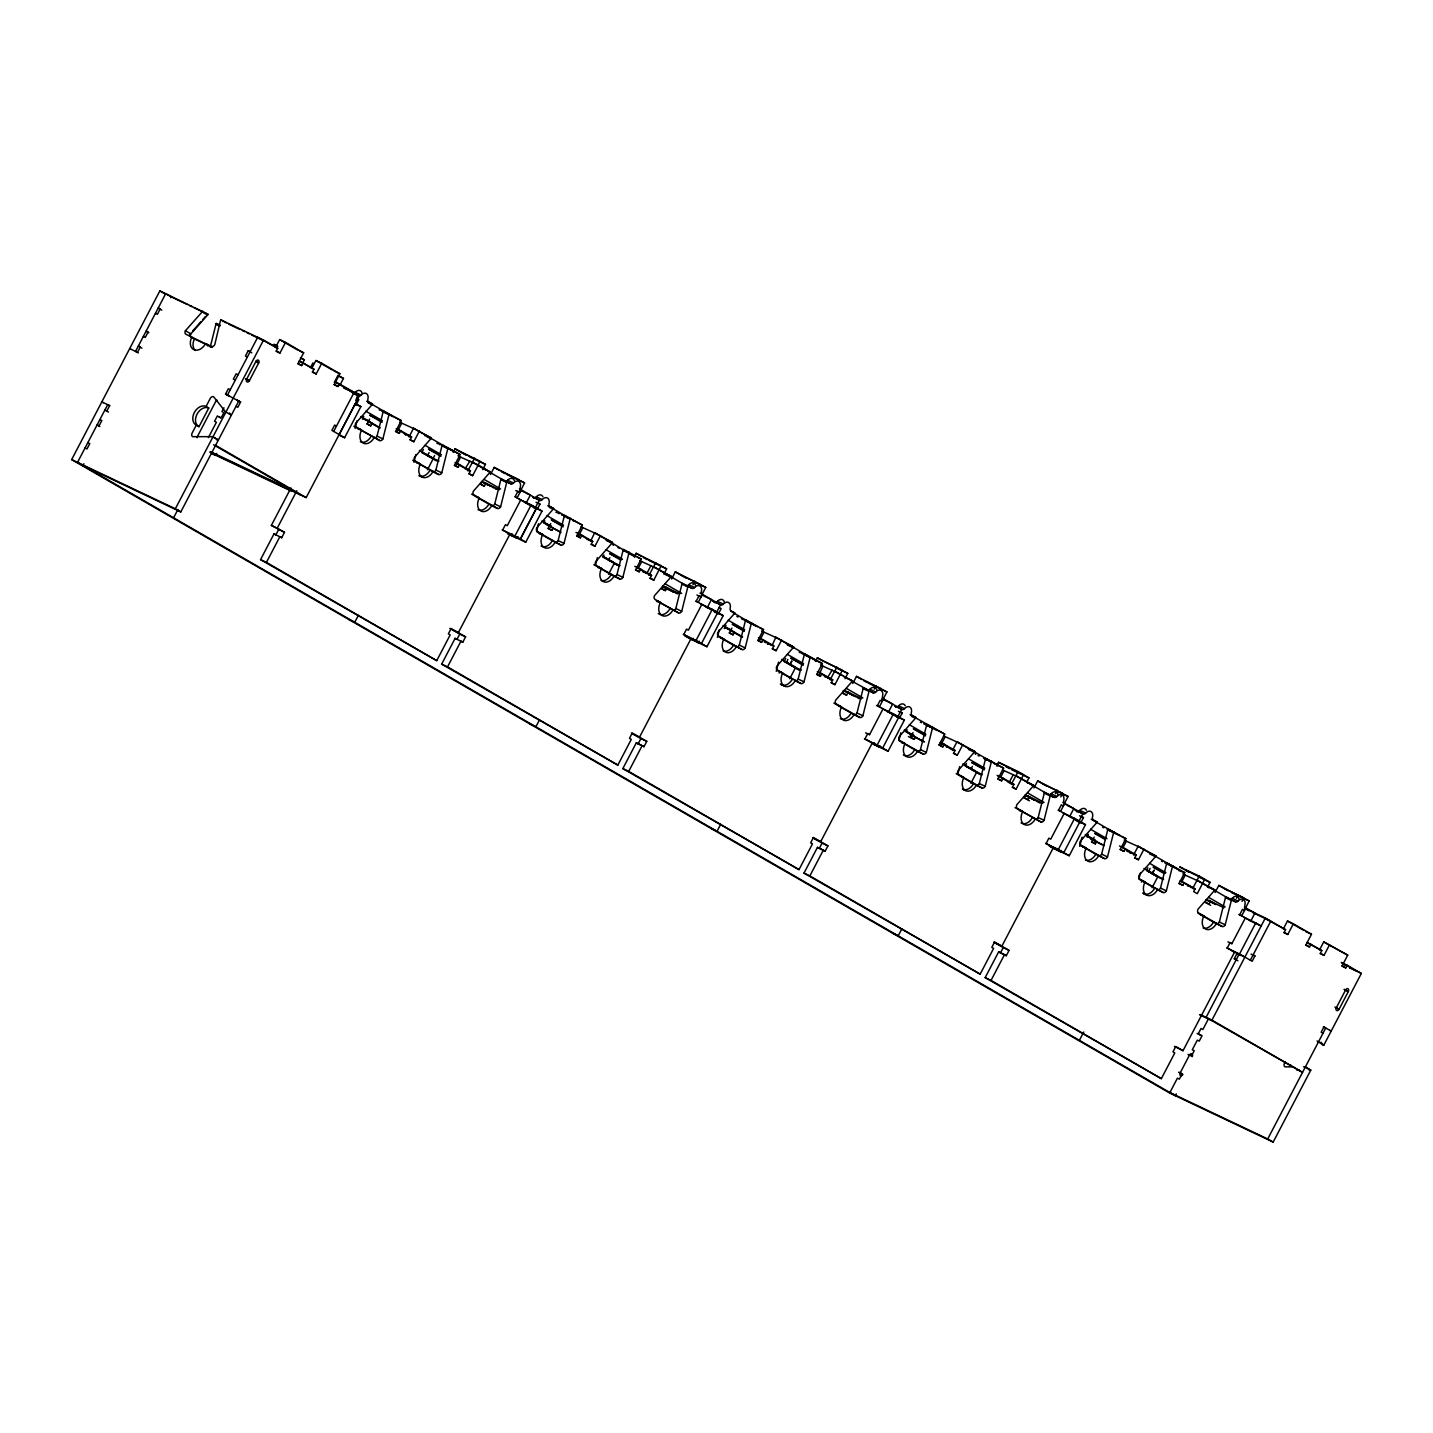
<?xml version="1.0" encoding="UTF-8"?>
<svg xmlns="http://www.w3.org/2000/svg" width="1433" height="1433" viewBox="0 0 1433 1433"><rect width="100%" height="100%" fill="white"/><g stroke="black" fill="none" stroke-linecap="round" stroke-linejoin="round"><path stroke-width="1.5" d="M210.221 347.108L215.935 324.252A3.009 2.096 -64.6 0 1 216.258 323.446L220.18 325.291M355.115 428.342L357.032 420.729M374.819 437.925A3.009 2.096 -64.6 0 0 377.04 436.116L383.13 411.737A3.009 2.096 -64.6 0 1 383.453 410.931L401.276 420.621L395.723 431.261L399.341 433.357L400.738 430.688L396.816 428.843M353.897 426.246L379.691 440.522A3.009 2.096 -64.6 0 0 382.898 438.91L389.006 414.531A3.009 2.096 -64.6 0 1 389.328 413.725M413.976 462.286L415.875 454.673M412.74 460.19L432.676 471.69A3.009 2.096 -64.6 0 0 435.883 470.06L441.991 445.681A3.009 2.096 -64.6 0 1 442.313 444.875L460.136 454.566L454.566 465.223L458.184 467.301L459.581 464.65L455.676 462.787M432.676 471.69L438.552 474.466A3.009 2.096 -64.6 0 0 441.758 472.854L447.848 448.475A3.009 2.096 -64.6 0 1 448.171 447.669M471.6 494.134L491.519 505.634A3.009 2.096 -64.6 0 0 494.725 504.022L500.834 479.643A3.009 2.096 -64.6 0 1 501.156 478.837L510.847 483.817A3.009 2.096 -64.6 0 0 513.48 483.028A6.019 4.174 -64.6 0 1 518.764 481.452A6.019 4.174 -64.6 0 1 520.322 486.969A3.009 2.096 -64.6 0 0 521.093 489.728M491.519 505.634L497.394 508.41A3.009 2.096 -64.6 0 0 500.601 506.798L506.709 482.419A3.009 2.096 -64.6 0 1 507.031 481.613M536.605 531.303L538.521 523.69M536.82 531.768L554.947 542.211A3.009 2.096 -64.6 0 0 558.136 540.599L564.244 516.22A3.009 2.096 -64.6 0 1 564.566 515.414L582.389 525.105L576.818 535.745L580.455 537.841L581.834 535.172L575.976 532.395M554.947 542.211L560.805 545.006A3.009 2.096 -64.6 0 0 564.011 543.394L570.119 518.997A3.009 2.096 -64.6 0 1 570.441 518.191M595.465 565.247L597.364 557.634M593.853 564.674L613.79 576.173A3.009 2.096 -64.6 0 0 616.996 574.543L623.104 550.165A3.009 2.096 -64.6 0 1 623.427 549.358L641.25 559.049L635.679 569.707L639.297 571.785L640.694 569.134L634.819 566.34M613.79 576.173L619.665 578.95A3.009 2.096 -64.6 0 0 622.853 577.338L628.962 552.959A3.009 2.096 -64.6 0 1 629.284 552.153M672.811 610.207A3.009 2.096 -64.6 0 0 675.839 608.506L681.947 584.127A3.009 2.096 -64.6 0 1 682.269 583.321L691.96 588.3A3.009 2.096 -64.6 0 0 694.593 587.512A6.019 4.174 -64.6 0 1 699.859 585.936A6.019 4.174 -64.6 0 1 701.418 591.453A3.009 2.096 -64.6 0 0 702.206 594.211M656.332 600.714L678.508 612.894A3.009 2.096 -64.6 0 0 681.714 611.282L687.822 586.903A3.009 2.096 -64.6 0 1 688.145 586.097M717.396 637.345L719.312 629.714M717.987 636.288L736.114 646.731A3.009 2.096 -64.6 0 0 739.303 645.119L745.411 620.74A3.009 2.096 -64.6 0 1 745.733 619.934L763.556 629.606L757.985 640.264L761.622 642.36L763.001 639.691L759.096 637.828M738.067 647.662L741.972 649.507A3.009 2.096 -64.6 0 0 745.178 647.895L751.286 623.516A3.009 2.096 -64.6 0 1 751.609 622.71M776.256 671.289L778.531 662.136M810.451 656.654A3.009 2.096 -64.6 0 0 810.129 657.46L804.02 681.839A3.009 2.096 -64.6 0 1 800.832 683.469L794.957 680.675A3.009 2.096 -64.6 0 0 798.163 679.063L804.271 654.684A3.009 2.096 -64.6 0 1 804.594 653.878L822.417 663.551L816.846 674.209L820.464 676.304L821.861 673.635L817.938 671.79M833.881 703.137L853.799 714.619A3.009 2.096 -64.6 0 0 857.006 713.007L863.114 688.628A3.009 2.096 -64.6 0 1 863.436 687.822L873.127 692.82A3.009 2.096 -64.6 0 0 875.76 692.014A6.019 4.174 -64.6 0 1 881.026 690.437A6.019 4.174 -64.6 0 1 882.585 695.954A3.009 2.096 -64.6 0 0 883.373 698.731M853.799 714.619L859.675 717.414A3.009 2.096 -64.6 0 0 862.881 715.801L868.989 691.423A3.009 2.096 -64.6 0 1 869.312 690.616M898.939 740.324L900.855 732.711M899.154 740.789L917.263 751.25A3.009 2.096 -64.6 0 0 920.47 749.62L926.578 725.241A3.009 2.096 -64.6 0 1 926.9 724.435L944.723 734.126L939.152 744.766L942.789 746.862L944.168 744.193L940.263 742.348M917.263 751.25L923.139 754.027A3.009 2.096 -64.6 0 0 926.345 752.415L932.453 728.036A3.009 2.096 -64.6 0 1 932.776 727.23M957.799 774.268L959.698 766.655M956.187 773.695L976.124 785.194A3.009 2.096 -64.6 0 0 979.33 783.564L985.438 759.185A3.009 2.096 -64.6 0 1 985.761 758.379L1003.584 768.07L998.013 778.728L1001.631 780.806L1003.028 778.155L997.153 775.36M976.124 785.194L981.999 787.971A3.009 2.096 -64.6 0 0 985.188 786.359L991.296 761.98A3.009 2.096 -64.6 0 1 991.618 761.174M1035.342 819.282A3.009 2.096 -64.6 0 0 1038.173 817.526L1044.281 793.148A3.009 2.096 -64.6 0 1 1044.603 792.342L1054.294 797.321A3.009 2.096 -64.6 0 0 1056.927 796.533A6.019 4.174 -64.6 0 1 1062.193 794.957A6.019 4.174 -64.6 0 1 1063.752 800.474A3.009 2.096 -64.6 0 0 1064.54 803.232M1015.048 807.639L1040.842 821.915A3.009 2.096 -64.6 0 0 1044.048 820.303L1050.156 795.924A3.009 2.096 -64.6 0 1 1050.479 795.118M1079.73 846.366L1082.022 837.212M1080.321 845.309L1098.43 855.752A3.009 2.096 -64.6 0 0 1101.637 854.14L1107.745 829.761A3.009 2.096 -64.6 0 1 1108.067 828.955L1125.89 838.627L1120.319 849.285L1123.956 851.381L1125.335 848.712L1119.478 845.936M1100.401 856.683L1104.306 858.546A3.009 2.096 -64.6 0 0 1107.512 856.916L1113.62 832.537A3.009 2.096 -64.6 0 1 1113.943 831.731M1138.966 878.787L1140.489 872.697M1172.785 865.675A3.009 2.096 -64.6 0 0 1172.463 866.481L1166.355 890.86A3.009 2.096 -64.6 0 1 1163.166 892.49L1157.291 889.696A3.009 2.096 -64.6 0 0 1160.497 888.084L1166.587 863.705A3.009 2.096 -64.6 0 1 1166.91 862.899L1184.751 872.59L1179.18 883.23L1182.798 885.325L1184.195 882.656L1180.273 880.811M1198.024 913.197L1216.133 923.658A3.009 2.096 -64.6 0 0 1219.34 922.028L1225.448 897.649A3.009 2.096 -64.6 0 1 1225.77 896.843L1235.461 901.841A3.009 2.096 -64.6 0 0 1238.094 901.052A6.019 4.174 -64.6 0 1 1243.36 899.458A6.019 4.174 -64.6 0 1 1244.919 904.993A3.009 2.096 -64.6 0 0 1245.707 907.752M1216.133 923.658L1222.009 926.435A3.009 2.096 -64.6 0 0 1225.215 924.822L1231.323 900.443A3.009 2.096 -64.6 0 1 1231.646 899.637M1303.511 1066.833L1304.746 1066.833A3.009 2.167 -60 0 1 1305.356 1066.976L1310.801 1070.111L1273.167 1142.101L1169.471 1092.913L71.65 459.599L159.851 290.899L208.054 314.311A3.009 2.167 -60 0 1 207.57 315.045L190.858 333.871A3.009 2.167 -60 0 0 191.413 337.454L209.272 345.926M83.902 463.719L82.953 465.528L180.791 511.939L238.809 400.935L237.341 400.237M170.688 297.706L171.154 296.81L165.709 293.675L135.544 351.39L138.267 352.966M225.912 412.077A3.009 2.167 -60 0 1 225.411 411.701L213.589 396.726A3.009 2.167 -60 0 0 210.239 398.464L206.065 406.453A10.533 7.559 -60 0 0 194.333 412.525A10.533 7.559 -60 0 0 196.303 425.099L192.129 433.088A3.009 2.167 -60 0 0 192.703 436.689L212.371 436.653A3.009 2.167 -60 0 1 212.98 436.814L218.425 439.949A3.009 2.167 -60 0 0 217.798 439.788L216.562 439.788M196.303 425.099L199.026 426.676L208.77 408.029L206.065 406.453M229.173 396.189L225.554 394.093L228.331 388.773L230.283 389.686M250.166 351.676L248.214 350.745L245.419 356.083L247.372 356.996M227.489 395.042L257.671 337.31L277.733 348.291L276.336 350.96L279.954 353.055L285.525 342.397L279.65 339.603L275.476 347.592M208.376 437.62L216.383 422.287L214.574 421.248L217.35 415.928L220.521 417.755M223.978 407.778L221.954 411.647L223.906 412.579L221.112 417.899L219.159 416.985M180.791 511.939L175.345 508.787L263.529 340.105L220.772 319.792A3.009 2.167 -60 0 0 220.467 320.598L214.771 344.654A3.009 2.167 -60 0 1 211.421 346.392L205.546 343.598A10.533 7.559 -60 0 1 193.831 349.67A10.533 7.559 -60 0 1 191.843 337.113L185.985 334.319A3.009 2.167 -60 0 1 185.412 330.736L202.143 311.91A3.009 2.167 -60 0 0 202.608 311.176M177.943 509.485L173.59 517.797M246.673 379.136L255.97 361.349A2.257 1.558 -64.6 0 1 258.352 360.167A2.257 1.558 -64.6 0 1 258.674 362.943L249.396 380.694A2.257 1.558 -64.6 0 1 246.978 381.912A2.257 1.558 -64.6 0 1 246.673 379.136L249.396 380.676L245.473 378.849M225.554 394.093L240.601 402.01L237.824 407.33L236.015 406.291M211.744 453.527L215.649 455.389L216.705 453.383M285.525 342.397L303.653 352.84L298.082 363.498L301.7 365.594L303.097 362.925L299.175 361.062L313.952 369.195L312.573 371.863L316.191 373.941L321.762 363.301L315.887 360.507L311.713 368.496M302.47 363.427L304.333 359.88L300.715 357.784M310.459 367.654L312.967 362.854M334.319 382.414L338.027 375.303L343.472 378.437L339.746 385.549M321.762 363.301L339.872 373.744L334.301 384.402L337.937 386.498L339.316 383.829L335.412 381.966M1245.349 917.944L1231.896 943.702L1230.069 942.645L1227.293 947.983L1234.53 952.157L1183.013 1050.711L1175.759 1046.538L1172.982 1051.858L1174.791 1052.915L1161.339 1078.655L985.17 977.628L998.622 951.888L1006.306 955.721L1009.083 950.384L994.592 942.018L991.815 947.356L993.624 948.395L980.172 974.153L804.003 873.127L817.455 847.369L825.139 851.202L827.934 845.864L813.425 837.517L810.648 842.837L812.457 843.876L799.005 869.634L622.836 768.607L636.288 742.867L643.972 746.683L646.767 741.363L632.258 732.997L629.481 738.335L631.29 739.374L617.838 765.115L441.669 664.106L455.121 638.348L462.805 642.181L465.6 636.843L451.162 628.514L448.368 633.852L450.177 634.891L436.725 660.649L260.555 559.622L274.008 533.864L281.692 537.697L284.486 532.36L271.356 525.409L290.953 487.954M284.486 532.36L277.232 528.186L296.81 490.731M278.611 529.583L275.835 534.903L274.008 533.864M333.692 431.423L354.13 392.355L344.189 387.644M436.725 660.649L266.431 562.399L279.883 536.659L281.692 537.697M355.742 400.577L357.695 395.454M357.569 397.568L358.447 395.902A3.009 2.096 -64.6 0 0 361.08 395.114A6.019 4.174 -64.6 0 1 366.346 393.52A6.019 4.174 -64.6 0 1 367.905 399.055A3.009 2.096 -64.6 0 0 368.693 401.813L372.508 404.016A3.009 2.096 -64.6 0 1 372.043 404.733L355.724 423.219A3.009 2.096 -64.6 0 0 356.154 426.927L361.582 430.061A10.533 7.308 -64.6 0 0 363.051 443.048A10.533 7.308 -64.6 0 0 374.264 437.387L379.691 440.522M210.561 452.237L306.178 497.609L359.558 395.49L339.316 383.829M339.191 434.593L355.438 403.515L360.865 406.65L344.619 437.728L339.155 435.13M356.083 404.93L358.859 399.61L357.498 398.822M362.352 418.973L363.749 416.304M369.607 419.099L367.17 423.756L370.789 425.852L372.186 423.183L368.281 421.32M397.586 431.154L401.759 423.165L415.337 429.327M405.378 434.844L405.055 433.787M409.014 436.94L413.528 428.288L431.351 437.961A3.009 2.096 -64.6 0 1 430.885 438.677L414.585 457.181A3.009 2.096 -64.6 0 0 414.997 460.889L420.424 464.023A10.533 7.308 -64.6 0 0 421.893 476.992A10.533 7.308 -64.6 0 0 433.106 471.332L438.552 474.466M400.738 430.688L411.593 436.958L410.214 439.626L413.832 441.722L419.403 431.064M422.019 452.094L423.416 449.425M429.112 452.559L427.715 455.21L433.339 458.47L427.464 469.737M434.593 455.622L432.927 458.829L436.707 460.602M358.393 615.384L354.703 622.28L348.828 619.504M453.204 452.38L455.067 448.834L485.465 464.346L482.688 469.684M456.446 465.098L460.62 457.109L474.198 463.271M465.116 468.788L469.881 461.05M467.857 470.884L474.628 458.112M459.581 464.65L470.454 470.92L469.057 473.589L472.675 475.666L478.246 465.009L472.388 462.232L474.628 463.522M478.21 464.811L480.037 461.211L460.477 451.932M484.157 486.271L480.539 484.193L481.936 481.524L487.363 484.659M485.841 483.387L484.444 486.038L480.539 484.193M490.48 474.502L494.206 467.391L524.603 482.921L519.695 492.397L515.79 490.534M519.355 488.922L521.307 489.853L517.134 497.842L515.163 496.911M520.734 499.92L507.282 525.678L505.473 524.639L502.678 529.959L517.116 538.289L517.994 536.623M509.933 534.133L458.345 632.669L452.47 629.893M526.126 503.037L530.371 495.066L525.517 492.773M449.819 628.353L459.724 634.067L456.93 639.387L455.121 638.348M517.116 538.289L511.241 535.512L512.118 533.846M533.506 497.932L533.685 497.591A3.009 2.096 -64.6 0 0 536.318 496.803A6.019 4.174 -64.6 0 1 542.91 496.696M531.177 504.882L542.014 511.115L525.768 542.193L514.931 535.96L531.177 504.882L519.248 499.239M617.838 765.115L447.526 666.882L460.996 641.124L462.805 642.181M507.533 532.986L520.358 539.095L536.569 507.981M520.358 539.095L536.605 508.016L524.657 502.32M538.163 503.037L539.972 504.094L537.178 509.414L535.064 508.196L539.363 500.278L521.307 489.853M552.869 528.025L543.824 522.794L544.845 520.788M547.263 525.212L560.769 531.983M550.72 523.582L548.284 528.24L551.902 530.335L553.299 527.666M578.699 535.637L582.873 527.649L596.45 533.81M590.754 540.957L594.641 532.771L612.464 542.444A3.009 2.096 -64.6 0 1 611.998 543.161L595.68 561.664A3.009 2.096 -64.6 0 0 596.11 565.372L601.538 568.507A10.533 7.308 -64.6 0 0 603.006 581.476A10.533 7.308 -64.6 0 0 614.22 575.815L619.665 578.95M581.834 535.172L592.707 541.441L591.31 544.11L594.946 546.206L600.517 535.548M605.066 558.136L602.953 556.918L603.992 554.911M609.867 557.706L608.828 559.694L614.452 562.954L608.559 574.221M539.507 719.868L535.87 726.8L529.995 724.005M634.335 556.846L636.18 553.299L666.632 568.865L663.855 574.185M635.034 556.935L604.35 538.36M638.384 567.987L641.733 561.593L655.311 567.755M645.602 572.788L640.927 569.868M645.656 573.039L646.802 573.522L650.994 565.533M648.97 575.367L655.759 562.578M640.694 569.134L651.567 575.403L650.17 578.054L653.788 580.15L661.204 565.73L643.578 557.365M665.288 590.736L661.652 588.658L663.049 585.99L673.94 592.277L664.142 587.62M666.954 587.852L665.575 590.503L661.652 588.658M671.611 578.968L675.319 571.857L705.77 587.423L700.809 596.88L696.904 595.017M693.035 584.7L694.88 581.153M699.967 593.172L702.421 594.337L698.229 602.326L695.793 601.161M701.848 604.404L688.395 630.162L686.568 629.105L683.792 634.443L698.283 642.808L699.161 641.142M691.046 638.616L639.512 737.189L633.637 734.395M707.293 607.556L711.467 599.567L701.901 595.017M638.097 743.906L640.891 738.568L631.38 733.087M692.587 639.691L693.285 638.348M714.583 602.612L714.852 602.111A3.009 2.096 -64.6 0 0 717.485 601.323A6.019 4.174 -64.6 0 1 724.489 602.72M712.291 609.347L723.181 615.635L706.935 646.713L696.044 640.426L712.291 609.347L700.379 603.705M799.005 869.634L628.693 771.402L642.163 745.644L636.288 742.867M716.357 612.769L720.53 604.78L702.421 594.337M724.274 628.639L726.012 625.307M731.887 628.084L729.451 632.759L733.069 634.837L734.466 632.186L730.543 630.323M759.866 640.157L764.04 632.15L777.617 638.312M767.479 644.169L768.016 643.184L763.252 640.426M772.082 645.567L775.808 637.273L793.631 646.964A3.009 2.096 -64.6 0 1 793.166 647.68L776.847 666.166A3.009 2.096 -64.6 0 0 777.277 669.874L782.705 673.008A10.533 7.308 -64.6 0 0 784.173 685.995A10.533 7.308 -64.6 0 0 795.387 680.335L800.832 683.469M763.001 639.691L773.874 645.961L772.477 648.63L776.113 650.707L781.684 640.067M785.696 658.428L784.12 661.419L790.335 664.213L792.019 661.025M787.81 659.395L786.627 662.816M791.553 661.204L789.995 664.213L795.62 667.456L789.726 678.723M720.674 824.369L717.037 831.301L711.162 828.525M815.502 661.365L817.347 657.819L847.799 673.367L845.022 678.705M816.201 661.437L813.55 659.055M836.46 672.274L822.9 666.112L819.3 674.352M827.396 677.791L832.161 670.053M830.137 679.887L834.651 671.217L852.492 680.908A3.009 2.096 -64.6 0 1 852.008 681.624L835.708 700.11A3.009 2.096 -64.6 0 0 836.12 703.818L841.565 706.953A10.533 7.308 -64.6 0 0 843.016 719.939A10.533 7.308 -64.6 0 0 854.229 714.279L859.675 717.414M835.063 670.644L836.926 667.097M821.861 673.635L832.734 679.905L831.337 682.574L834.955 684.669L842.371 670.232L824.745 661.867M846.455 695.256L842.819 693.16L844.216 690.509L853.28 695.739M848.121 692.354L846.742 695.023L842.819 693.16M852.778 683.487L856.486 676.376L886.937 691.942L881.976 701.382L880.167 700.343L877.39 705.663L887.332 711.413M874.202 689.201L876.047 685.655M882.119 698.14L883.588 698.838L879.396 706.827L876.477 705.448M865.639 732.818L869.562 734.663L883.015 708.923M872.213 743.136L820.679 841.69L814.804 838.914M888.46 712.058L892.634 704.069L887.851 701.794M819.264 848.408L822.058 843.088L812.547 837.606M873.575 744.533L874.452 742.867M895.75 707.114L896.019 706.612A3.009 2.096 -64.6 0 0 898.652 705.824A6.019 4.174 -64.6 0 1 905.244 705.717M893.458 713.867L904.348 720.136L888.102 751.214L877.211 744.945L893.458 713.867L881.546 708.207M980.172 974.153L809.86 875.903L823.33 850.163L817.455 847.369M880.149 745.984L879.45 747.309L864.959 738.944L867.735 733.624L869.562 734.663M896.539 716.822L897.524 717.288L901.697 709.299L883.588 698.838M900.497 712.076L902.306 713.115L899.172 718.238M908.415 733.123L906.158 731.815L907.179 729.809M909.507 734.413L923.783 741.398M913.054 732.603L910.618 737.261L914.236 739.356L915.633 736.687M941.033 744.658L945.207 736.669L958.784 742.831M952.443 750.444L956.975 741.792L974.798 751.465A3.009 2.096 -64.6 0 1 974.333 752.182L958.014 770.685A3.009 2.096 -64.6 0 0 958.444 774.393L963.872 777.528A10.533 7.308 -64.6 0 0 965.34 790.497A10.533 7.308 -64.6 0 0 976.554 784.836L981.999 787.971M944.168 744.193L955.041 750.48L953.644 753.131L957.28 755.227L962.851 744.569M970.213 768.787L965.287 765.939L966.505 763.61M972.38 766.386L971.162 768.715L976.787 771.975L970.893 783.242M901.841 928.889L898.204 935.821L892.329 933.026M996.669 765.867L998.514 762.32L1018.093 771.599L1028.948 777.886L1027.085 781.451M997.368 765.956L996.956 764.846M1000.718 777.008L1004.067 770.614L1017.627 776.776M1007.99 782.06L1009.137 782.543L1013.328 774.554M1011.304 784.388L1018.093 771.599M1003.028 778.155L1013.901 784.424L1012.504 787.093L1016.122 789.171L1023.52 774.734L998.514 762.32M1029.431 800.814L1023.986 797.679L1025.383 795.01L1034.429 800.259M1029.288 796.873L1027.909 799.542L1023.986 797.679M1033.945 787.989L1037.653 780.895L1068.087 796.461L1063.143 805.901L1061.334 804.862L1058.557 810.182L1069.054 816.255M1055.369 793.721L1057.214 790.174M1060.778 796.873L1062.659 793.309L1043.081 784.048M1062.784 802.426L1064.755 803.358L1060.563 811.347L1058.127 810.182M1064.182 813.425L1050.729 839.183L1048.902 838.144L1046.126 843.464L1060.617 851.829L1061.316 850.486M1053.38 847.637L1001.846 946.21L993.714 942.108M1000.431 952.927L1003.225 947.607L995.971 943.416M1060.617 851.829L1054.742 849.035L1055.44 847.709M1076.828 811.794L1077.186 811.132A3.009 2.096 -64.6 0 0 1079.819 810.344A6.019 4.174 -64.6 0 1 1086.411 810.236M1074.625 818.368L1085.48 824.656L1069.233 855.734L1058.378 849.447L1074.625 818.368L1062.713 812.726M1161.339 1078.655L991.027 980.423L1004.497 954.665L998.622 951.888M1077.204 821.091L1078.673 821.79L1082.846 813.801L1064.755 803.358M1081.664 816.577L1083.473 817.634L1080.679 822.954L1079.622 822.345M1086.966 836.997L1088.346 834.328M1090.585 839.075L1104.27 845.506M1094.221 837.105L1091.785 841.78L1095.403 843.858L1096.8 841.207M1123.006 847.566L1126.356 841.171L1139.934 847.333M1129.903 853.029L1130.332 852.205L1125.586 849.464M1133.61 854.964L1138.142 846.294L1155.965 855.985A3.009 2.096 -64.6 0 1 1155.5 856.701L1139.181 875.187A3.009 2.096 -64.6 0 0 1139.611 878.895L1145.039 882.029A10.533 7.308 -64.6 0 0 1146.507 895.016A10.533 7.308 -64.6 0 0 1157.721 889.356L1163.166 892.49M1125.335 848.712L1136.208 854.982L1134.811 857.651L1138.447 859.746L1144.018 849.088M1147.851 867.789L1146.454 870.44L1156.288 875.312M1148.46 871.604L1150.126 868.398M1153.726 870.565L1152.329 873.234L1157.954 876.477L1152.06 887.744M1154.335 870.028L1152.651 873.216L1143.982 868.416M1083.724 1032.011L1079.371 1040.34M1178.535 870.458L1184.751 872.59M1181.867 881.51L1185.216 875.115L1198.776 881.277M1192.811 888.245L1199.242 876.136L1210.061 882.37L1207.553 887.17M1184.195 882.656L1195.068 888.926L1193.671 891.595L1197.289 893.69L1204.687 879.271L1185.055 869.956L1188.674 872.052M1210.58 905.334L1205.153 902.199L1206.532 899.548L1210.168 901.626M1210.455 901.393L1209.058 904.062L1205.153 902.199M1215.094 892.526L1218.802 885.415L1249.182 900.945L1244.31 910.421L1242.501 909.364L1239.724 914.702L1250.776 921.079L1254.95 913.072L1244.435 907.161M1236.518 898.258L1238.381 894.694M1241.945 901.393L1243.808 897.828L1224.194 888.532M1245.886 907.859L1241.712 915.848L1238.775 914.451M1237.915 960.791L1234.297 958.695L1237.091 953.375L1240.709 955.471M1239.043 954.306L1206.084 1017.358L1302.525 1072.386L1211.942 1020.135L1200.173 1014.546M1253.123 954.897L1254.932 955.954L1252.155 961.274L1239.527 953.984L1255.774 922.906L1243.862 917.245M1208.431 1018.863L1202.86 1029.521L1201.051 1028.464L1198.257 1033.802L1201.427 1035.629M1211.942 1020.135L1265.339 918.016L1244.417 908.074M1176.278 1093.898L1175.329 1095.69L77.525 462.375L107.69 404.661L109.732 405.844M1250.346 960.217L1270.766 921.15L1252.89 912.678M1283.323 928.996L1287.497 921.007L1293.354 923.801L1311.482 934.244L1305.911 944.902L1309.529 946.998L1310.926 944.329L1307.003 942.466M1265.339 918.016L1285.562 929.695L1284.165 932.364L1287.801 934.459L1293.354 923.801M1319.542 949.9L1323.734 941.911L1347.719 955.148L1342.148 965.806L1345.766 967.902L1347.163 965.233L1341.288 962.439L1355.475 970.625M1310.926 944.329L1321.799 950.598L1320.402 953.267L1324.02 955.345L1329.591 944.705M1285.294 1061.763L1284.505 1063.268A3.009 2.167 -60 0 0 1285.079 1066.869L1293.677 1066.851M1289.951 1066.403L1290.739 1064.898M1349.581 968.386L1350.047 967.472M1273.167 1142.101L1267.721 1138.966L1325.758 1027.98L1323.304 1026.816M1336.326 1007.739L1345.623 989.97A2.257 1.558 -64.6 0 1 1348.023 988.77A2.257 1.558 -64.6 0 1 1348.328 991.546L1339.049 1009.298A2.257 1.558 -64.6 0 1 1336.649 1010.516A2.257 1.558 -64.6 0 1 1336.326 1007.739L1339.067 1009.298L1334.875 1007.023M1317.052 1040.949L1323.716 1045.391L1361.35 973.419L1347.163 965.233M189.55 334.57L190.571 333.423M192.613 331.113L200.763 321.87M202.805 319.559L204.847 317.248A3.009 2.096 -64.6 0 0 205.313 316.514M535.458 498.415L539.542 500.386A3.009 2.096 -64.6 0 0 542.193 499.598A6.019 4.174 -64.6 0 1 547.46 498.003A6.019 4.174 -64.6 0 1 549.018 503.538A3.009 2.096 -64.6 0 0 549.806 506.297L553.622 508.5A3.009 2.096 -64.6 0 1 553.138 509.217L536.838 527.702A3.009 2.096 -64.6 0 0 537.25 531.41L542.695 534.545A10.533 7.308 -64.6 0 0 544.164 547.531A10.533 7.308 -64.6 0 0 555.377 541.871L560.805 545.006M663.21 572.322L653.502 566.716L671.325 576.388A3.009 2.096 -64.6 0 1 670.841 577.105L654.541 595.609A3.009 2.096 -64.6 0 0 654.953 599.316L660.398 602.451A10.533 7.308 -64.6 0 0 661.849 615.438A10.533 7.308 -64.6 0 0 673.062 609.759L678.508 612.894M894.855 706.039L901.876 709.407A3.009 2.096 -64.6 0 0 904.528 708.619A6.019 4.174 -64.6 0 1 909.794 707.024A6.019 4.174 -64.6 0 1 911.352 712.559A3.009 2.096 -64.6 0 0 912.14 715.318L915.956 717.521A3.009 2.096 -64.6 0 1 915.472 718.238L899.172 736.723A3.009 2.096 -64.6 0 0 899.584 740.431L905.029 743.584A10.533 7.308 -64.6 0 0 906.498 756.552A10.533 7.308 -64.6 0 0 917.711 750.892L923.139 754.027M1296.65 1069.985L1299.122 1069.985M1308.956 1069.967L1310.174 1069.967A3.009 2.167 -60 0 1 1310.801 1070.111M971.861 762.607L984.041 768.59M404.536 434.109L406.273 434.844M586.796 539.077L587.96 539.578M642.754 571.803L644.492 572.537M764.488 642.109L765.652 642.611M767.389 643.345L769.199 644.116M824.512 676.555L825.659 677.057M946.246 746.88L947.392 747.363M949.13 748.116L953.411 750.158M1126.804 851.13L1128.541 851.865M1129.706 852.366L1132.016 853.369M1187.402 885.809L1188.548 886.311M827.969 678.042L831.821 679.994M1009.137 782.543L1010.408 783.152M1190.286 887.045L1191.701 887.726M756.015 626.024L732.388 612.231M1176.171 868.505L1177.675 869.132M756.105 626.078L757.699 626.83M1175.884 868.076L1177.639 869.097M588.211 539.686L590.432 540.796M814.858 659.807L812.726 658.929M937.075 730.49L935.05 729.487M993.893 763.431L996.365 764.523M299.73 350.995L303.653 352.84M334.014 370.968L339.872 373.744M277.751 346.159L273.846 344.296L277.465 346.392M171.154 296.81L187.293 304.477M189.604 305.569L191.915 306.662M194.207 307.755L208.054 314.311M228.51 324.037L240.045 329.5M242.356 330.593L244.667 331.686M246.96 332.778L249.27 333.871M251.581 334.964L263.117 340.445M300.428 358.017L304.333 359.88M339.549 376.574L343.472 378.437M276.05 351.192L279.954 353.055M215.935 324.252L219.858 326.097M297.777 363.731L301.7 365.594M312.287 372.096L316.191 373.941M353.163 393.305A3.009 2.096 -64.6 0 0 355.205 392.32L361.08 395.114M343.669 387.949L359.558 395.49M354.829 394.165L356.298 394.863M334.014 384.635L337.937 386.498M366.633 401.222L372.508 404.016M368.12 402.87L372.043 404.733M383.13 411.737L389.006 414.531M401.276 420.621L393.179 416.537M431.351 437.961L425.494 435.184A3.009 2.096 -64.6 0 1 425.01 435.901M501.55 471.421L519.194 479.822M426.98 436.832L430.885 438.677M469.809 456.93L485.465 464.346M506.995 474.556L524.603 482.921M354.918 403.819L360.865 406.65M441.991 445.681L447.848 448.475M460.136 454.566L445.305 446.612M484.336 469.128L490.211 471.905A3.009 2.096 -64.6 0 1 489.728 472.639L473.427 491.125A3.009 2.096 -64.6 0 0 473.839 494.833L479.285 497.968A10.533 7.308 -64.6 0 0 480.754 510.954A10.533 7.308 -64.6 0 0 491.967 505.276L497.394 508.41M505.115 481.112A3.009 2.096 -64.6 0 0 507.622 480.252L513.48 483.028M155.427 313.379L157.379 314.311L160.156 308.973L158.203 308.041L161.822 310.137M255.755 361.528L258.674 362.925L255.97 361.349M504.971 481.04L510.847 483.817M405.736 434.181L411.593 436.958M500.834 479.643L506.709 482.419M536.318 496.803L542.193 499.598M519.767 490.05L521.737 490.982M522.651 491.412L524.621 492.343M395.418 431.494L399.341 433.357M534.473 497.95L532.521 497.018L534.025 498.003M409.91 439.859L413.832 441.722M547.746 505.706L553.622 508.5M191.843 337.113L208.269 345.174A10.533 7.559 -60 0 1 207.803 345.998M210.132 346.338L212.442 347.431M549.233 507.354L553.138 509.217M464.579 468.125L470.454 470.92M536.049 502.231L539.972 504.094M564.244 516.22L570.119 518.997M582.389 525.105L572.394 519.928M366.884 423.989L370.789 425.852M454.279 465.456L458.184 467.301M468.77 473.821L472.675 475.666M606.607 539.668L612.464 542.444M680.747 574.991L700.325 584.288M428.073 455.21L421.839 452.434L431.226 457.844M423.863 453.598L431.691 457.306M649.024 560.5L666.632 568.865M694.02 581.852L705.77 587.423M427.464 455.694L438.964 461.139M499.311 489.764L484.049 482.33L488.581 484.945M606.123 540.384L611.998 543.161M481.47 481.828L488.241 485.071M489.405 485.608L491.286 486.521L489.477 485.465M530.085 505.455L542.014 511.115M533.721 507.569L534.688 508.034L533.667 507.389M623.104 550.165L628.962 552.959M637.327 557.186L641.25 559.049M377.04 436.116L382.898 438.91M665.449 573.612L671.325 576.388M691.96 588.3L686.085 585.524A3.009 2.096 -64.6 0 0 688.718 584.718L694.593 587.512M358.304 429.363A10.533 7.308 -64.6 0 1 358.644 428.682L361.582 430.061M664.984 574.328L670.841 577.105M358.644 428.682L374.264 437.387M586.849 538.665L592.707 541.441M681.947 584.127L687.822 586.903M717.485 601.323L723.36 604.099A6.019 4.174 -64.6 0 1 728.627 602.523A6.019 4.174 -64.6 0 1 730.185 608.04A3.009 2.096 -64.6 0 0 730.973 610.798L734.789 613.002A3.009 2.096 -64.6 0 1 734.305 613.718L718.005 632.222A3.009 2.096 -64.6 0 0 718.417 635.93L723.862 639.064A10.533 7.308 -64.6 0 0 725.331 652.051A10.533 7.308 -64.6 0 0 736.544 646.373L741.972 649.507M238.093 374.765L236.14 373.834L233.346 379.154L235.317 380.085M245.974 379.064L249.396 380.676M576.532 535.978L580.455 537.841M435.883 470.06L441.758 472.854M591.023 544.343L594.946 546.206M417.146 463.325A10.533 7.308 -64.6 0 1 417.487 462.626L420.424 464.023M730.866 611.157L734.789 613.002M543.824 522.794L551.633 526.502L541.871 521.075M417.487 462.626L433.106 471.332M645.692 572.609L651.567 575.403M745.411 620.74L751.286 623.516M759.651 627.744L763.556 629.606M143.354 336.468L145.306 337.382L148.101 332.062L146.13 331.13L148.853 332.707M547.997 528.472L551.902 530.335M635.392 569.94L639.297 571.785M494.725 504.022L500.601 506.798M649.883 578.305L653.788 580.15M479.285 497.968L476.347 496.57L491.967 505.276M793.631 646.964L787.774 644.169A3.009 2.096 -64.6 0 1 787.416 644.725M863.884 680.442L881.492 688.807M602.953 556.918L609.168 559.694M607.914 559.479L605.46 558.315L607.807 559.712M608.398 559.712L612.805 561.79M836.066 667.796L847.799 673.367M869.329 683.577L886.937 691.942M608.595 560.16L620.077 565.605M679.69 593.889L665.163 586.814L672.399 591.005L669.963 589.841M787.29 644.886L793.166 647.68M614.023 563.294L618.841 565.587M662.619 586.348L669.354 589.554M705.806 606.84L717.736 612.5L701.471 643.56L685.046 635.768M715.228 611.855L723.181 615.635M714.888 612.088L715.855 612.536L714.082 611.461M804.271 654.684L810.129 657.46M816.541 660.774L822.417 663.551M558.136 540.599L564.011 543.394M848.569 679.045L852.492 680.908M867.699 690.187A3.009 2.096 -64.6 0 0 869.885 689.237L875.76 692.014M421.893 476.992L418.955 475.613A10.533 7.308 -64.6 0 0 430.169 469.934M539.417 533.846A10.533 7.308 -64.6 0 1 539.757 533.166L542.695 534.545M539.757 533.166L555.377 541.871M768.016 643.184L773.874 645.961M873.127 692.82L850.575 680.406M863.114 688.628L868.989 691.423M898.652 705.824L904.528 708.619M882.101 699.071L884.018 699.985M884.985 700.432L886.884 701.346M757.699 640.497L761.622 642.36M616.996 574.543L622.853 577.338M772.19 648.862L776.113 650.707M598.26 567.808A10.533 7.308 -64.6 0 1 598.6 567.11L601.538 568.507M910.08 714.727L915.956 717.521M911.567 716.375L915.472 718.238M598.6 567.11L614.22 575.815M832.734 679.905L824.817 675.946M898.384 711.252L902.306 713.115M926.578 725.241L932.453 728.036M944.723 734.126L911.209 715.389M729.164 632.992L733.069 634.837M816.559 674.441L820.464 676.304M236.696 400.147L240.601 402.01M675.839 608.506L681.714 611.282M831.05 682.807L834.955 684.669M968.941 748.689L974.798 751.465M657.12 601.753A10.533 7.308 -64.6 0 1 657.46 601.054L660.398 602.451M787.613 663.282L793.972 666.309M1011.34 769.539L1028.948 777.886M1056.336 790.891L1068.087 796.461M801.244 670.125L789.762 664.679L794.061 667.169M861.591 698.749L846.33 691.333L851.309 694.199M968.457 749.405L974.333 752.182M657.46 601.054L673.062 609.759M795.19 667.796L800.008 670.089M843.177 690.581L851.13 694.342M853.566 695.507L851.739 694.629L854.014 695.775M886.973 711.341L898.903 717.002L882.638 748.08L871.694 742.885M896.395 716.375L904.348 720.136M502.141 529.905L514.931 535.96M985.438 759.185L991.296 761.98M997.708 765.276L1003.584 768.07M507.497 533.524L525.768 542.193M739.303 645.119L745.178 647.895M1027.031 782.203L1033.659 785.409A3.009 2.096 -64.6 0 1 1033.175 786.144L1016.875 804.63A3.009 2.096 -64.6 0 0 1017.287 808.337L1022.732 811.472A10.533 7.308 -64.6 0 0 1024.183 824.459A10.533 7.308 -64.6 0 0 1035.396 818.78L1040.842 821.915M1054.294 797.321L1048.419 794.545A3.009 2.096 -64.6 0 0 1051.052 793.757L1056.927 796.533M720.584 638.366A10.533 7.308 -64.6 0 1 720.924 637.667L723.862 639.064M720.924 637.667L736.544 646.373M949.183 747.686L955.041 750.48M1044.281 793.148L1050.156 795.924M1079.819 810.344L1085.695 813.12A6.019 4.174 -64.6 0 1 1090.961 811.544A6.019 4.174 -64.6 0 1 1092.519 817.061A3.009 2.096 -64.6 0 0 1093.307 819.837L1097.123 822.04A3.009 2.096 -64.6 0 1 1096.639 822.757L1080.339 841.243A3.009 2.096 -64.6 0 0 1080.751 844.951L1086.196 848.085A10.533 7.308 -64.6 0 0 1087.665 861.072A10.533 7.308 -64.6 0 0 1098.878 855.411L1104.306 858.546M1064.2 804.02L1065.185 804.486M1067.083 805.382L1073.801 808.588L1069.627 816.577L1071.311 817.544M938.866 745.017L942.789 746.862M798.163 679.063L804.02 681.839M953.357 753.364L957.28 755.227M779.122 673.044A10.533 7.308 -64.6 0 1 779.767 671.611L782.705 673.008M1091.247 819.246L1097.123 822.04M906.158 731.815L908.594 732.98M909.077 733.212L913.967 735.541L904.205 730.096M779.767 671.611L795.387 680.335M920.631 740.18L924.554 742.025M1013.901 784.424L1006.665 780.86M1079.551 815.771L1083.473 817.634M1107.745 829.761L1113.62 832.537M1121.985 836.782L1125.89 838.627M908.379 736.562L914.236 739.356M997.726 778.961L1001.631 780.806M857.006 713.007L862.881 715.801M1012.217 787.326L1016.122 789.171M1199.242 876.136L1179.681 866.858L1183.3 868.935M1150.108 853.19L1155.965 855.985M841.565 706.953L838.627 705.573L854.229 714.279M971.502 768.733L962.851 763.932M965.287 765.939L975.139 770.811M970.929 769.181L982.411 774.626M1042.758 803.268L1027.497 795.834L1037.886 801.835M1149.624 853.907L1155.5 856.701M1198.31 876.799L1210.061 882.37M1231.574 892.58L1249.182 900.945M976.339 772.315L981.175 774.608M1024.935 795.387L1034.733 800.026M1070.111 816.81L1080.052 821.503L1063.805 852.599L1049.189 845.667M1077.544 820.894L1085.48 824.656M683.254 634.371L696.044 640.426M1166.587 863.705L1172.463 866.481M690.491 638.903L706.935 646.713M1305.606 931.468L1311.482 934.244M920.47 749.62L926.345 752.415M1222.009 926.435L1216.563 923.3A10.533 7.308 -64.6 0 1 1205.35 928.96A10.533 7.308 -64.6 0 1 1203.881 915.992L1198.454 912.857A3.009 2.096 -64.6 0 1 1198.042 909.149L1214.342 890.645A3.009 2.096 -64.6 0 0 1214.826 889.929L1208.95 887.152A3.009 2.096 -64.6 0 1 1208.574 887.744M1205.834 885.343L1229.586 899.046A3.009 2.096 -64.6 0 0 1232.219 898.258L1238.094 901.052M781.236 684.598L784.173 685.995M901.751 742.867A10.533 7.308 -64.6 0 1 902.091 742.187L905.029 743.584M902.091 742.187L917.711 750.892M1229.586 899.046L1235.461 901.841M1347.719 955.148L1323.734 941.911M1130.332 852.205L1136.208 854.982M1225.448 897.649L1231.323 900.443M1120.033 849.518L1123.956 851.381M979.33 783.564L985.188 786.359M1134.524 857.883L1138.447 859.746M1285.562 929.695L1264.891 918.374M963.872 777.528L960.934 776.131L976.554 784.836M1195.068 888.926L1180.362 881.062M1283.878 932.596L1287.801 934.459M1321.799 950.598L1306.86 942.592M1091.498 842.013L1095.403 843.858M1178.893 883.462L1182.798 885.325M1038.173 817.526L1044.048 820.303M1305.624 945.135L1309.529 946.998M1019.454 810.773A10.533 7.308 -64.6 0 1 1019.794 810.075L1022.732 811.472M1156.377 876.172L1152.078 873.7L1157.954 876.477M1223.889 907.77L1208.628 900.336L1214.073 903.471M1343.133 964.194L1345.444 965.287M1152.078 873.7L1163.578 879.163M1320.115 953.5L1324.02 955.345M1019.794 810.075L1035.396 818.78M1163.274 879.575L1156.95 876.494M1206.102 899.87L1210.992 902.199M1211.601 902.485L1214.056 903.65M1214.665 903.936L1215.883 904.528L1214.521 903.739M1249.809 920.613L1250.776 921.079M1251.278 921.329L1261.219 926.04L1255.774 922.906M1350.871 968.421L1361.35 973.419M864.421 738.873L877.211 744.945M1341.861 966.039L1345.766 967.902M873.485 744.282L888.102 751.214M1101.637 854.14L1107.512 856.916M965.34 790.497L962.403 789.117A10.533 7.308 -64.6 0 0 973.616 783.439M1082.918 847.387A10.533 7.308 -64.6 0 1 1083.258 846.688L1086.196 848.085M1083.258 846.688L1098.878 855.411M1160.497 888.084L1166.355 890.86M1141.456 882.083A10.533 7.308 -64.6 0 1 1142.101 880.65L1145.039 882.029M1142.101 880.65L1157.721 889.356M1219.34 922.028L1225.215 924.822M1200.621 915.275A10.533 7.308 -64.6 0 1 1200.961 914.594L1203.881 915.992M1200.961 914.594L1216.563 923.3M1045.588 843.392L1058.378 849.447M1050.98 847.082L1069.233 855.734M1143.57 893.619L1146.507 895.016M1344.154 989.272L1348.346 991.529L1344.423 989.684M211.17 451.968L294.876 491.68M212.012 453.491L291.49 491.197M1227.974 941.839L1231.896 943.702M1251.027 954.091L1254.932 955.954M1226.755 947.912L1239.527 953.984M1232.183 951.046L1244.972 957.119M99.88 419.6L101.85 420.532L99.056 425.852L97.104 424.92L99.826 426.497M1234.297 958.695L1236.249 959.626M271.356 525.409L277.232 528.186M1329.717 1030.417L1331.185 1031.115L1323.931 1026.959L1321.154 1032.279L1322.964 1033.318M87.825 442.69L89.777 443.621L86.983 448.941L85.031 448.01M459.724 634.067L465.6 636.843M71.65 459.599L175.345 508.787M640.891 738.568L646.767 741.363M260.555 559.622L266.431 562.399M1199.69 1014.869L1211.512 1020.475M822.058 843.088L827.934 845.864M441.669 664.106L447.526 666.882M1197.128 1033.444L1202.036 1035.772L1199.242 1041.092L1197.289 1040.179L1192.274 1049.78L1194.226 1050.711L1191.432 1056.031L1188.011 1054.401M1003.225 947.607L1009.083 950.384M622.836 768.607L628.693 771.402M1183.013 1050.711L1174.433 1046.359M804.003 873.127L809.86 875.903M985.17 977.628L991.027 980.423M1178.732 1072.171L1182.153 1073.783L1179.377 1079.121L1177.407 1078.189L1169.901 1092.555L1267.721 1138.966M1179.001 1072.565L1182.906 1074.428A2.257 1.576 -64.6 0 1 1180.505 1075.646A2.257 1.576 -64.6 0 1 1180.201 1072.869L1189.48 1055.1A2.257 1.558 -64.6 0 1 1191.88 1053.882A2.257 1.558 -64.6 0 1 1192.202 1056.676M460.62 457.109L457.933 455.748M641.626 561.557L639.942 560.697M822.793 666.058L820.464 664.876M1004.067 770.614L1002.527 769.861M1185.109 875.079L1182.906 873.951M401.58 423.075L399.574 422.054M582.873 527.649L580.956 526.681M763.861 632.078L761.586 630.914M945.028 736.58L943.577 735.846M1126.356 841.171L1124.171 840.06M633.368 555.305L631.559 554.41M466.406 469.361L469.11 470.758M407.688 435.489L410.554 436.975M1117.471 834.615L1112.796 832.286M770.237 644.617L771.599 645.316M379.136 409.748L380.264 410.322M381.393 410.877L383.668 412.023M384.796 412.579L385.925 413.152M387.071 413.707L389.328 414.853M390.475 415.409L392.732 416.555M436.85 443.137L437.979 443.693M439.107 444.266L440.253 444.839M442.51 445.968L443.657 446.541M444.785 447.096L445.914 447.669M448.189 448.798L449.317 449.371M450.446 449.926L452.577 450.804M381.751 421.141L369.696 415.158L382.038 422.395M556.828 512.53L555.897 512.28M557.974 513.104L559.103 513.677M561.378 514.805L562.506 515.361M563.635 515.934L564.781 516.507M567.038 517.635L568.167 518.209M569.313 518.764L570.441 519.337M572.716 520.466L574.83 521.343M440.612 455.085L428.431 449.084L440.898 456.339M617.963 547.621L619.092 548.194M622.495 549.878L624.752 551.024M625.899 551.58L627.027 552.153M628.156 552.708L630.43 553.855M562.864 525.624L551.257 519.839L563.151 526.878M736.867 616.477L737.995 617.05M741.398 618.751L743.673 619.88M744.802 620.453L745.948 621.008M747.077 621.582L749.334 622.71M750.48 623.283L751.609 623.839M752.737 624.412L755.012 625.54M621.707 559.569L609.544 553.568L620.543 559.981M799.13 652.122L800.259 652.696M801.387 653.269L803.662 654.397M804.791 654.971L805.919 655.526M807.066 656.099L809.323 657.228M810.469 657.801L811.597 658.356M744.032 630.144L732.209 624.251L744.318 631.38M920.308 722.125L921.437 722.698M923.712 723.826L924.84 724.399M925.969 724.955L928.244 726.083M929.372 726.656L930.501 727.23M931.647 727.785L933.904 728.913M802.874 664.088L790.711 658.069L803.179 665.324M978.023 755.513L979.151 756.069M983.683 758.344L987.086 760.045M989.361 761.174L990.49 761.747M925.199 734.645L913.305 728.734L925.485 735.899M1102.586 827.199L1103.715 827.755M1107.118 829.456L1111.65 831.713M1161.429 861.143L1162.575 861.699M1164.832 862.845L1165.978 863.4M1167.107 863.974L1168.235 864.547M1170.51 865.675L1171.639 866.231M1172.767 866.804L1175.042 867.932M1105.201 838.574L1094.669 833.325L1105.165 839.541M1165.19 873.091L1153.081 867.09L1164.008 873.485M1132.84 853.763L1135.133 854.982M648.361 574.275L650.51 575.403M1010.999 783.457L1012.844 784.424M1192.937 888.353L1193.994 888.926M279.65 339.603L297.777 350.064M315.887 360.507L332.205 369.911M1287.497 921.007L1303.797 930.411M494.206 467.391L499.633 470.526M501.407 471.547L505.043 473.624M675.319 571.857L686.21 578.144M856.486 676.376L861.914 679.511M863.741 680.568L867.377 682.645M1037.653 780.895L1046.699 786.126M1218.802 885.415L1227.812 890.61M455.067 448.834L465.904 455.067M636.18 553.299L641.626 556.434M643.453 557.491L647.071 559.587M817.347 657.819L822.793 660.953M1005.751 766.512L1009.387 768.607M263.529 340.105L277.733 348.291M303.097 362.925L313.952 369.195M335.304 382.109L348.255 389.579M350.333 391.209L351.461 391.872M353.163 392.857L354.291 393.502M354.865 393.824L356.548 394.809M478.246 465.009L490.211 471.905M1033.659 785.409L1015.818 775.737L1026.297 781.773M1214.826 889.929L1196.985 880.256L1202.215 883.265M367.762 401.885L392.427 416.107M413.528 428.288L422.502 433.447M423.254 433.877L426.944 436.026M429.273 437.352L444.552 446.182M475.38 463.952L485.948 470.06M488.295 471.403L507.103 482.258M553.568 509.073L569.044 517.994M569.797 518.424L571.301 519.301M594.641 532.771L599.119 535.351M599.872 535.781L603.615 537.93M663.963 572.752L688.216 586.742M775.808 637.273L782.543 641.16M783.278 641.59L812.798 658.625M834.651 671.217L842.138 675.534M843.518 676.34L848.229 679.045M956.975 741.792L961.453 744.372M962.206 744.802L970.392 749.531M972.702 750.856L991.726 761.837M992.478 762.266L996.222 764.416M1029.396 783.564L1052.897 797.124M1092.358 819.891L1118.224 834.794M1118.528 834.991L1120.033 835.851M1138.142 846.294L1175.132 867.646M1202.968 883.695L1205.207 884.985M715.425 602.63L712.703 601.072L720.709 604.887A3.009 2.096 -64.6 0 0 723.36 604.099M894.998 706.236L896.592 707.15M1077.956 811.777L1075.019 810.075L1083.043 813.908A3.009 2.096 -64.6 0 0 1085.695 813.12M1245.295 908.701L1248.931 910.797M519.516 490.391L520.412 490.91M881.85 699.411L882.746 699.931M220.772 319.792L226.217 322.944M519.695 492.397L517.886 491.358L515.11 496.678L527.254 503.7M700.809 596.88L698.999 595.823L696.223 601.161L708.421 608.201M719.33 607.556L721.139 608.595L718.345 613.933L717.288 613.324M202.143 311.91L207.57 315.045M159.851 290.899L164.795 293.747M216.258 323.446L218.407 324.664M354.668 404.124L355.724 404.733M527.828 504.022L529.529 505.007M530.658 505.652L532.36 506.637M710.123 609.186L711.252 609.831M887.887 711.735L890.162 713.043M890.735 713.365L892.419 714.351M893.565 714.995L894.944 715.801M896.359 716.607L897.524 717.288M1072.439 818.189L1073.568 818.852M1075.269 819.819L1076.398 820.482M1076.81 820.715L1078.673 821.79M365.934 411.217L382.396 420.711M396.224 428.7L399.61 430.652M400.291 431.046L404.375 433.393M425.082 445.341L441.346 454.727M455.067 462.644L463.898 467.731M484.121 479.41L500.583 488.904M547.048 515.701L563.509 525.194M578.001 533.578L580.723 535.136M581.404 535.53L583.446 536.712M584.127 537.088L586.169 538.271M606.195 549.824L622.441 559.21M636.861 567.522L640.264 569.474M665.234 583.894L681.696 593.387M728.215 620.22L744.676 629.714M758.505 637.685L759.848 638.473M760.529 638.867L761.89 639.655M787.362 654.344L803.608 663.712M817.347 671.647L824.136 675.552M846.401 688.395L862.863 697.889M909.382 724.722L925.843 734.233M941.015 742.993L945.78 745.733M946.461 746.127L948.503 747.292M968.529 758.863L984.776 768.231M997.834 775.755L1000.556 777.331M1001.237 777.725L1003.261 778.889M1003.942 779.283L1005.984 780.466M1027.568 792.915L1044.03 802.408M1090.531 829.223L1106.993 838.717M1122.863 847.888L1124.905 849.07M1149.678 863.347L1165.925 872.733M1208.718 897.416L1225.161 906.91M984.346 769.843L972.04 762.732M492.146 487.005L493.955 488.044M495.316 488.832L496.212 489.352M672.847 591.256L675.122 592.563M675.57 592.832L677.379 593.871M854.928 696.295L856.289 697.083M857.651 697.853L859.012 698.641M1038.334 802.104L1040.143 803.143M248.214 350.745L251.832 352.84M360.758 416.591L370.538 422.019L362.71 418.311L363.839 418.973M372.186 423.183L380.336 427.894M419.403 450.41L426.103 454.297M602.738 556.183L607.216 558.78M723.038 625.594L732.8 631.022L724.991 627.314L729.504 629.929M734.466 632.186L742.616 636.879M781.684 659.413L788.383 663.282M1085.354 834.597L1095.117 840.025L1087.289 836.317L1092.286 839.201M364.967 419.618L366.096 420.281M367.242 420.926L374.031 424.849M374.479 425.099L376.503 426.282M377.434 426.801L378.563 427.464M431.799 458.166L433.429 459.115M435.13 460.1L436.259 460.745M553.55 528.401L557.616 530.765M558.53 531.285L560.805 532.592M608.237 559.963L617.659 565.39M729.952 630.18L736.741 634.102M737.422 634.497L741.972 637.112M784.478 661.634L786.699 662.924M787.272 663.246L789.046 664.267M794.634 667.491L798.826 669.892M909.543 733.786L913.161 735.863M913.842 736.257L915.884 737.44M916.332 737.69L923.139 741.613M970.696 769.055L980.315 774.608M1092.949 839.595L1102.013 844.807M1147.152 870.852L1149.266 872.07M1149.983 872.482L1151.845 873.557M776.829 670.232L793.148 679.636M1139.163 879.253L1155.482 888.657M185.412 330.736L190.858 333.871M205.546 343.598L208.269 345.174M336.486 426.103L334.659 425.064L331.883 430.384L344.619 437.728M1049.314 845.9L1054.742 849.035M507.622 533.416L511.241 535.512M685.046 635.947L692.408 640.014M141.957 348.147L138.338 346.07L140.291 347.001L137.496 352.321L129.669 348.613L131.03 349.401M225.411 411.701L231.34 415.212A3.009 2.167 -60 0 1 230.838 414.836L229.37 412.973M212.371 436.653L217.798 439.788M1304.746 1066.833L1310.174 1069.967M215.595 445.358L306.178 497.609M213.571 444.785L300.303 494.833M209.773 451.986L215.649 455.389M103.176 402.673L101.815 401.885L109.642 405.593L106.866 410.931L104.914 409.999L108.532 412.095M642.163 745.644L643.972 746.683M823.33 850.163L825.139 851.202M1004.497 954.665L1006.306 955.721M1321.011 1042.203L1321.745 1043.134M1322.48 1044.084L1323.214 1045.015A3.009 2.167 -60 0 0 1323.716 1045.391M1027.783 782.633A3.009 2.096 -64.6 0 1 1027.479 783.135M1051.052 793.757A6.019 4.174 -64.6 0 1 1058.002 794.742M1032.476 817.401A10.533 7.308 -64.6 0 1 1021.03 822.918M914.773 749.495A10.533 7.308 -64.6 0 1 903.327 755.03M975.067 753.651A6.019 4.174 -64.6 0 1 975.748 754.349M869.885 689.237A6.019 4.174 -64.6 0 1 876.745 689.846M792.449 678.937A10.533 7.308 -64.6 0 1 780.34 683.953M851.309 712.882A10.533 7.308 -64.6 0 1 840.329 718.685M733.606 644.993A10.533 7.308 -64.6 0 1 723.11 650.994M688.718 584.718A6.019 4.174 -64.6 0 1 695.578 585.327M611.282 574.418A10.533 7.308 -64.6 0 1 601.072 580.526M670.142 608.38A10.533 7.308 -64.6 0 1 658.249 613.575M552.439 540.474A10.533 7.308 -64.6 0 1 540.993 546.009M612.733 544.63A6.019 4.174 -64.6 0 1 613.414 545.328M507.622 480.252A6.019 4.174 -64.6 0 1 514.465 480.843M489.029 503.897A10.533 7.308 -64.6 0 1 478.049 509.682M355.205 392.32A6.019 4.174 -64.6 0 1 362.155 393.323M371.326 435.99A10.533 7.308 -64.6 0 1 360.346 441.794M197.127 437.728A3.009 2.167 -60 0 1 197.575 436.223L215.667 401.598A3.009 2.167 -60 0 1 216.992 400.129M195.372 350.494A10.533 7.559 -60 0 1 194.566 338.672M199.026 426.676A10.533 7.559 -60 0 1 197.055 414.101A10.533 7.559 -60 0 1 208.77 408.029M1318.288 1042.257A3.009 2.167 -60 0 1 1317.787 1041.881M1154.783 887.958A10.533 7.308 -64.6 0 1 1142.674 892.974M1095.94 854.014A10.533 7.308 -64.6 0 1 1085.444 860.015M1232.219 898.258A6.019 4.174 -64.6 0 1 1239.169 899.261M1213.644 921.903A10.533 7.308 -64.6 0 1 1203.147 927.921"/></g></svg>
